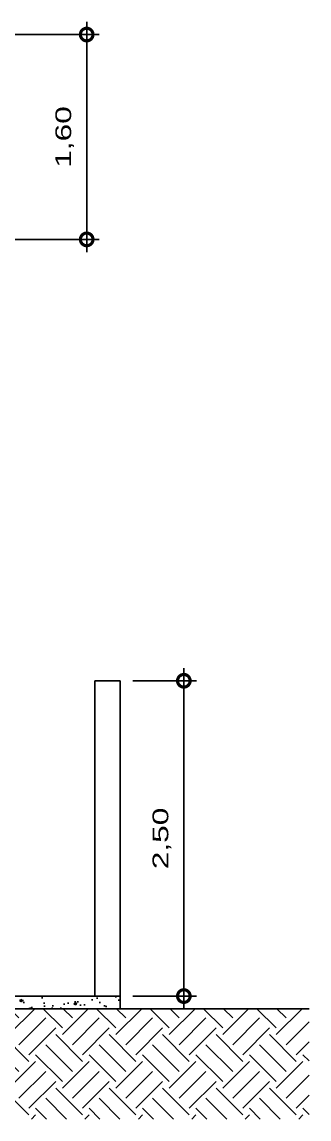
# Model space of a CAD drawing. Header units: millimetres. Extents: x 237 to 339, y 16 to 52.
# Drawn here: x 303.86 to 306.14, y 17.21 to 25.91 of the extents above; entities that cross this region are included whole.
import ezdxf

# ---------------------------------------------------------------- set-up
doc = ezdxf.new("R2010")
doc.units = ezdxf.units.MM
doc.header["$LTSCALE"] = 0.6
doc.header["$MEASUREMENT"] = 0
doc.layers.get('DEFPOINTS').update_dxf_attribs({"color": 253})
for name, color, linetype in [('0.1', 1, 'Continuous'), ('0.3', 3, 'Continuous'), ('0.4', 4, 'Continuous'), ('AR-ALV', 5, 'Continuous'), ('AR-CTA', 1, 'Continuous')]:
    doc.layers.add(name, color=color, linetype=linetype)
doc.styles.add('stylUS BT', font='stylu.ttf', dxfattribs={"width": 1.5})
doc.dimstyles.new('ARQ_100 1', dxfattribs={"dimtxt": 0.125, "dimasz": 0.2, "dimexe": 0.1, "dimexo": 0.1, "dimgap": 0.1, "dimtad": 1, "dimzin": 6, "dimtxsty": 'stylUS BT', "dimblk1": 'DOTSMALL', "dimblk2": 'DOTSMALL', "dimsah": 1, "dimcen": 0.09, "dimdle": 0.1, "dimclrd": 256, "dimclre": 256, "dimclrt": 2, "dimaunit": 1, "dimadec": 0, "dimazin": 0, "dimtfac": 1, "dimtmove": 2, "dimatfit": 3, "dimldrblk": 'OPEN30', "dimfxl": 1, "dimtolj": 1, "dimtzin": 0, "dimarcsym": 0})

# ---------------------------------------------------------------- blocks, each defined once
blk = doc.blocks.new('_DOTSMALL')
at = {"color": 0, "linetype": 'ByBlock', "const_width": 0.5}
blk.add_lwpolyline([(-0.0625, 0, 1), (0.0625, 0, 1)], format="xyb", close=True, dxfattribs=at)
blk = doc.blocks.new('*D31')
at = {"layer": 'AR-CTA', "lineweight": -2}
for p, q in [((304.3743, 24.0844), (304.3743, 25.9085)), ((300.1113, 25.8085), (304.4743, 25.8085)), ((298.54, 24.1844), (304.4743, 24.1844))]:
    blk.add_line(p, q, dxfattribs=at)
at = {"layer": 'DEFPOINTS', "color": 0}
for p in [(300.0113, 25.8085), (304.3743, 25.8085), (298.44, 24.1844)]:
    blk.add_point(p, dxfattribs=at)
at = {"layer": 'AR-CTA', "lineweight": -2, "xscale": 0.2, "yscale": 0.2, "zscale": 0.2}
for p, rotation in [((304.3743, 25.8085), 90), ((304.3743, 24.1844), 270)]:
    blk.add_blockref('_DOTSMALL', p, dxfattribs=dict(at, rotation=rotation))
at = {"layer": 'AR-CTA', "color": 2, "insert": (304.2, 24.9964), "char_height": 0.125, "attachment_point": 5, "rotation": 90, "style": 'stylUS BT'}
blk.add_mtext('\\A1;1,60', dxfattribs=at)
blk = doc.blocks.new('_Open30')
at = {"layer": 'AR-ALV', "color": 0, "lineweight": -2}
for p, q in [((-1, 0.268), (0, 0)), ((0, 0), (-1, -0.268)), ((0, 0), (-1, 0))]:
    blk.add_line(p, q, dxfattribs=at)
blk = doc.blocks.new('*D45')
at = {"layer": 'AR-CTA', "lineweight": -2}
for p, q in [((305.1456, 20.7847), (305.1456, 18.0847)), ((304.74, 20.6847), (305.2456, 20.6847)), ((304.74, 18.1847), (305.2456, 18.1847))]:
    blk.add_line(p, q, dxfattribs=at)
at = {"layer": 'DEFPOINTS', "color": 0}
for p in [(304.64, 20.6847), (304.64, 18.1847), (305.1456, 18.1847)]:
    blk.add_point(p, dxfattribs=at)
at = {"layer": 'AR-CTA', "lineweight": -2, "xscale": 0.2, "yscale": 0.2, "zscale": 0.2}
for p, rotation in [((305.1456, 20.6847), 90), ((305.1456, 18.1847), 270)]:
    blk.add_blockref('_DOTSMALL', p, dxfattribs=dict(at, rotation=rotation))
at = {"layer": 'AR-CTA', "color": 2, "insert": (304.9714, 19.4347), "char_height": 0.125, "attachment_point": 5, "rotation": 90, "style": 'stylUS BT'}
blk.add_mtext('\\A1;2,50', dxfattribs=at)

msp = doc.modelspace()

# ---------------------------------------------------------------- hatches: boundary and pattern name
at = {"layer": '0.1'}
h = msp.add_hatch(dxfattribs=at)
h.set_pattern_fill('EARTH', color=256, scale=1.2, angle=45, style=0)
h.set_pattern_definition([(45, (19.23465, 1.17317), (3e-17, 0.42426407), [0.3, -0.3]), (45, (19.1551, 1.25272), (3e-17, 0.42426407), [0.3, -0.3]), (45, (19.07555, 1.33227), (3e-17, 0.42426407), [0.3, -0.3]), (135, (19.07555, 1.3853), (-0.42426407, 6e-17), [0.3, -0.3]), (135, (19.1551, 1.46486), (-0.42426407, 6e-17), [0.3, -0.3]), (135, (19.23465, 1.5444), (-0.42426407, 6e-17), [0.3, -0.3])])
h.paths.add_polyline_path([(306.14, 18.0847), (304.64, 18.0847), (302.793, 18.0847), (302.8194, 17.2097), (306.14, 17.2097)])
at = {"layer": 'AR-CTA'}
h = msp.add_hatch(dxfattribs=at)
h.set_pattern_fill('AR-CONC', color=256, scale=0.03, style=0)
h.set_pattern_definition([(50, (-88.09859, 3.9316), (0.215178055, -0.01882564), [0.0225, -0.2475]), (355, (-88.09859, 3.9316), (-0.0416254, 0.22565764), [0.018, -0.198]), (100.4514, (-88.08065, 3.93004), (0.17355281, 0.20683186), [0.01912206, -0.21034263]), (46.1842, (-88.09859, 3.9916), (0.32017231, -0.0496557), [0.03375, -0.37125]), (96.6356, (-88.0719, 3.98747), (0.2803988, 0.29223536), [0.0286831, -0.3155139]), (351.1842, (-88.0986, 3.9916), (0.28039858, 0.29223558), [0.027, -0.297]), (21, (-88.06859, 3.9766), (0.179072116, -0.12078567), [0.0225, -0.2475]), (326, (-88.06859, 3.9766), (0.0729946, 0.21754501), [0.018, -0.198]), (71.4514, (-88.05366, 3.96654), (0.25206679, 0.09675915), [0.01912206, -0.21034263]), (37.5, (-88.09859, 3.93161), (0.003647957, 0.099868156), [0, -0.1956, 0, -0.201, 0, -0.19875]), (7.5, (-88.09859, 3.93161), (0.07892086, 0.118323514), [0, -0.1146, 0, -0.1911, 0, -0.07575]), (327.5, (-88.16549, 3.93161), (0.160146731, -0.006766462), [0, -0.075, 0, -0.234, 0, -0.3105]), (317.5, (-88.19549, 3.93161), (0.17495585, 0.030031495), [0, -0.0975, 0, -0.1554, 0, -0.2205])])
h.paths.add_polyline_path([(304.64, 18.1847), (300.8198, 18.1847), (300.8198, 18.0847), (304.64, 18.0847)])

# ---------------------------------------------------------------- linework, layer by layer
at = {"layer": '0.3'}
for p, q in [((304.44, 20.6847), (304.44, 18.1847)), ((304.44, 20.6847), (304.64, 20.6847)), ((304.64, 20.6847), (304.64, 18.1847)), ((284.6633, 18.1847), (304.64, 18.1847)), ((304.64, 18.1847), (304.64, 18.0847))]:
    msp.add_line(p, q, dxfattribs=at)
at = {"layer": '0.4'}
for p, q in [((284.6633, 18.0847), (304.64, 18.0847)), ((304.64, 18.0847), (306.14, 18.0847))]:
    msp.add_line(p, q, dxfattribs=at)

# ---------------------------------------------------------------- dimensions: what is measured, and where the dimension line sits
at = {"layer": 'AR-CTA'}
dim = msp.add_linear_dim(base=(304.3743, 25.8085), p1=(298.44, 24.1844), p2=(300.0113, 25.8085), angle=90, text='1,60', dimstyle='ARQ_100 1', dxfattribs=at)
dim.commit()
dim.dimension.update_dxf_attribs({"geometry": '*D31', "text_midpoint": (304.2, 24.9964)})
dim = msp.add_linear_dim(base=(305.1456, 18.1847), p1=(304.64, 20.6847), p2=(304.64, 18.1847), angle=90, dimstyle='ARQ_100 1', dxfattribs=at)
dim.commit()
dim.dimension.update_dxf_attribs({"geometry": '*D45', "text_midpoint": (304.9714, 19.4347)})

doc.saveas('drawing.dxf')
